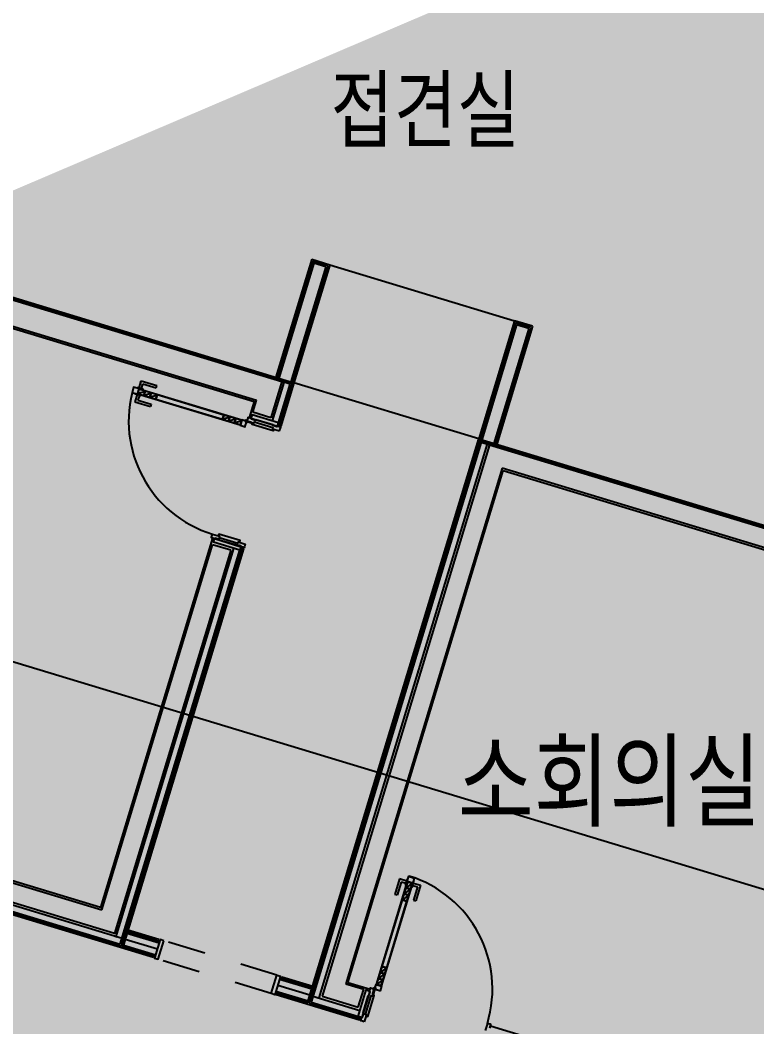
# Model space of a CAD drawing. Header units: metres. Extents: x 630750 to 860239, y 578133 to 726633.
# Drawn here: x 715835 to 721694, y 622933 to 630937 of the extents above; entities that cross this region are included whole.
import ezdxf

# ---------------------------------------------------------------- set-up
doc = ezdxf.new("R2010")
doc.units = ezdxf.units.M
doc.header["$LTSCALE"] = 300
for name, pattern in [('3$0$업무시설_xr-base$0$CONTINOUS', [0]), ('HIDDEN', [2, 1, -1]), ('업무시설_xr-base$0$CONTINOUS', [0])]:
    doc.linetypes.add(name, pattern=pattern)
for name, color, linetype in [('A-CEN-1', 1, 'Continuous'), ('A-CON', 2, 'Continuous'), ('A-TXT', 3, 'Continuous'), ('A-WAL-BLK', 3, 'Continuous'), ('A-WALL-CONC', 2, 'Continuous'), ('F-DOOR_FRAME', 4, 'Continuous'), ('KUK-DOOR', 4, 'Continuous'), ('KUK-DOOR-FRAME', 4, 'Continuous'), ('KUK-DRYWALL', 4, 'Continuous'), ('KUK-WINDOW', 4, 'Continuous'), ('KUK-석고보드', 201, 'Continuous')]:
    doc.layers.add(name, color=color, linetype=linetype)
doc.styles.add('돋움', font='')
doc.styles.get('돋움').set_extended_font_data('Dotum')

# ---------------------------------------------------------------- blocks, each defined once
blk = doc.blocks.new('힌지')
at = {"layer": 'F-DOOR_FRAME', "color": 175}
for p, q in [((444293.8, 289039.7, 0), (444262.2, 289039.7, 0)), ((444293.8, 289039.7, 0), (444262.2, 289039.7, 0)), ((444278, 289049.1, 0), (444278, 289020.8, 0))]:
    blk.add_line(p, q, dxfattribs=at)
at = {"layer": 'F-DOOR_FRAME', "color": 175, "elevation": 0}
for points in [[(444276.3, 289042.2), (444276.3, 289076.8), (444273.3, 289076.8), (444273.3, 289041.9), (444270.9, 289035.1, -0.190658), (444275.4, 289038.8)], [(444282.3, 289041.9), (444282.3, 289076.8), (444279.3, 289076.8), (444279.3, 289042.2), (444280.2, 289038.8, -0.190658), (444284.8, 289035.1)]]:
    blk.add_lwpolyline(points, format="xyb", close=True, dxfattribs=at)
at = {"layer": 'F-DOOR_FRAME', "color": 175}
blk.add_circle((444277.8, 289034.7, 0), 8, dxfattribs=at)
blk = doc.blocks.new('con1')
at = {"layer": 'A-WALL-CONC', "linetype": '업무시설_xr-base$0$CONTINOUS'}
h = blk.add_hatch(color=253, dxfattribs=at)
h.dxf.hatch_style = 1
h.paths.add_polyline_path([(-302595.9, -253222.2), (-301895.9, -253222.2), (-301895.9, -253922.2), (-302595.9, -253922.2)])
h.paths.add_polyline_path([(-384245.9, -253222.2), (-383545.9, -253222.2), (-383545.9, -253922.2), (-384245.9, -253922.2)])
h.paths.add_polyline_path([(-335095.9, -253172.2), (-334295.9, -253172.2), (-334295.9, -253972.2), (-335095.9, -253972.2)])
h.paths.add_polyline_path([(-354895.9, -253172.2), (-354095.9, -253172.2), (-354095.9, -253972.2), (-354895.9, -253972.2)])
h.paths.add_polyline_path([(-374695.9, -253172.2), (-373895.9, -253172.2), (-373895.9, -253972.2), (-374695.9, -253972.2)])
h.paths.add_polyline_path([(-325195.9, -253172.2), (-324395.9, -253172.2), (-324395.9, -253972.2), (-325195.9, -253972.2)])
h.paths.add_polyline_path([(-364745.9, -253222.2), (-364045.9, -253222.2), (-364045.9, -253922.2), (-364745.9, -253922.2)])
h.paths.add_polyline_path([(-344945.9, -253222.2), (-344245.9, -253222.2), (-344245.9, -253922.2), (-344945.9, -253922.2)])
h.paths.add_polyline_path([(-310045.9, -253222.2), (-309345.9, -253222.2), (-309345.9, -253922.2), (-310045.9, -253922.2)])
h.paths.add_polyline_path([(-318595.9, -253172.2), (-317795.9, -253172.2), (-317795.9, -253972.2), (-318595.9, -253972.2)])
h.paths.add_polyline_path([(-384245.9, -310859.9), (-383445.9, -310859.9), (-383445.9, -311659.9), (-384245.9, -311659.9)])
h.paths.add_polyline_path([(-384245.9, -305472.2), (-383445.9, -305472.2), (-383445.9, -306272.2), (-384245.9, -306272.2)])
h.paths.add_polyline_path([(-384245.9, -295572.2), (-383445.9, -295572.2), (-383445.9, -296372.2), (-384245.9, -296372.2)])
h.paths.add_polyline_path([(-384195.9, -276472.2), (-383595.9, -276472.2), (-383595.9, -275872.2), (-384195.9, -275872.2)])
h.paths.add_polyline_path([(-384245.9, -285672.2), (-383445.9, -285672.2), (-383445.9, -286472.2), (-384245.9, -286472.2)])
h.paths.add_polyline_path([(-384295.9, -269172.2), (-383495.9, -269172.2), (-383495.9, -269972.2), (-384295.9, -269972.2)])
h.paths.add_polyline_path([(-384295.9, -260672.2), (-383495.9, -260672.2), (-383495.9, -261472.2), (-384295.9, -261472.2)])
h.paths.add_polyline_path([(-376995.9, -285572.2), (-376195.9, -285572.2), (-376195.9, -286372.2), (-376995.9, -286372.2)], flags=17)
h.paths.add_polyline_path([(-374695.9, -276572.2), (-373895.9, -276572.2), (-373895.9, -275772.2), (-374695.9, -275772.2)], flags=17)
h.paths.add_polyline_path([(-364695.9, -285772.2), (-364095.9, -285772.2), (-364095.9, -286372.2), (-364695.9, -286372.2)], flags=17)
h.paths.add_polyline_path([(-364795.9, -275772.2), (-363995.9, -275772.2), (-363995.9, -276572.2), (-364795.9, -276572.2)], flags=17)
edge = h.paths.add_edge_path(flags=16)
edge.add_arc((-376495.9, -295972.2), 450, 0, 360)
edge = h.paths.add_edge_path(flags=16)
edge.add_arc((-354495.9, -302572.2), 450, 0, 360)
edge = h.paths.add_edge_path(flags=16)
edge.add_arc((-364395.9, -295972.2), 350, 0, 360)
edge = h.paths.add_edge_path(flags=16)
edge.add_arc((-354495.9, -295972.2), 450, 0, 360)
edge = h.paths.add_edge_path(flags=16)
edge.add_arc((-344595.9, -302572.2), 350, 0, 360)
edge = h.paths.add_edge_path(flags=16)
edge.add_arc((-344595.9, -295972.2), 350, 0, 360)
edge = h.paths.add_edge_path(flags=16)
edge.add_arc((-364395.9, -302572.2), 350, 0, 360)
h.paths.add_polyline_path([(-375978.1, -305715.7), (-376743.7, -305483.5), (-376976, -306249), (-376210.4, -306481.3)], flags=17)
h.paths.add_polyline_path([(-378097.8, -312701.2), (-378863.4, -312468.9), (-379095.6, -313234.5), (-378330.1, -313466.8)], flags=16)
h.paths.add_polyline_path([(-354767.9, -312099.6), (-355533.5, -311867.3), (-355765.8, -312632.8), (-355000.2, -312865.1)], flags=17)
h.paths.add_polyline_path([(-347591.1, -314277.3), (-348356.6, -314045), (-348588.9, -314810.6), (-347823.4, -315042.9)], flags=17)
h.paths.add_polyline_path([(-349725.3, -321310.6), (-350490.8, -321078.3), (-350723.1, -321843.9), (-349957.6, -322076.2)], flags=17)
h.paths.add_polyline_path([(-359198.7, -318436), (-359964.3, -318203.7), (-360196.6, -318969.2), (-359431, -319201.5)], flags=17)
edge = h.paths.add_edge_path(flags=16)
edge.add_arc((-324745.9, -312472.2), 450, 0, 360)
h.paths.add_polyline_path([(-318595.9, -311972.2), (-317795.9, -311972.2), (-317795.9, -312972.2), (-318595.9, -312972.2)], flags=17)
edge = h.paths.add_edge_path(flags=16)
edge.add_arc((-335145.9, -312472.2), 350, 0, 360)
edge = h.paths.add_edge_path(flags=16)
edge.add_arc((-338616.5, -317418.6), 450, 0, 360)
h.paths.add_polyline_path([(-340251.8, -324185.3), (-341017.4, -323953), (-341249.7, -324718.5), (-340484.1, -324950.8)], flags=17)
edge = h.paths.add_edge_path(flags=17)
edge.add_arc((-324745.9, -319072.2), 450, 0, 360)
h.paths.add_polyline_path([(-318695.9, -318672.2), (-317695.9, -318672.2), (-317695.9, -319472.2), (-318695.9, -319472.2)], flags=17)
h.paths.add_polyline_path([(-310095.9, -327072.2), (-309295.9, -327072.2), (-309295.9, -327872.2), (-310095.9, -327872.2)])
h.paths.add_polyline_path([(-316095.9, -322372.2), (-316095.9, -325422.2), (-311307.7, -325422.2), (-311307.7, -325222.2), (-315895.9, -325222.2), (-315895.9, -322572.2), (-309695.9, -322572.2), (-309695.9, -325222.2), (-310307.7, -325222.2), (-310307.7, -325422.2), (-309495.9, -325422.2), (-309495.9, -322372.2)], flags=17)
edge = h.paths.add_edge_path(flags=17)
edge.add_arc((-324795.9, -327472.2), 400, 0, 360)
edge = h.paths.add_edge_path(flags=17)
edge.add_arc((-318195.9, -329272.2), 450, 0, 360)
h.paths.add_polyline_path([(-310095.9, -331472.2), (-309295.9, -331472.2), (-309295.9, -332272.2), (-310095.9, -332272.2)])
edge = h.paths.add_edge_path(flags=16)
edge.add_arc((-334695.9, -302572.2), 350, 0, 360)
edge = h.paths.add_edge_path(flags=17)
edge.add_arc((-334695.9, -286072.2), 350, 0, 360)
edge = h.paths.add_edge_path(flags=16)
edge.add_arc((-334695.9, -295972.2), 350, 0, 360)
edge = h.paths.add_edge_path(flags=17)
edge.add_arc((-344595.9, -286072.2), 450, 0, 360)
h.paths.add_polyline_path([(-318595.9, -295472.2), (-317795.9, -295472.2), (-317795.9, -296472.2), (-318595.9, -296472.2)], flags=17)
h.paths.add_polyline_path([(-318595.9, -302072.2), (-317795.9, -302072.2), (-317795.9, -303072.2), (-318595.9, -303072.2)], flags=17)
edge = h.paths.add_edge_path(flags=16)
edge.add_arc((-324795.9, -302572.2), 450, 0, 360)
edge = h.paths.add_edge_path(flags=16)
edge.add_arc((-324795.9, -295972.2), 450, 0, 360)
edge = h.paths.add_edge_path(flags=17)
edge.add_arc((-324795.9, -286072.2), 450, 0, 360)
edge = h.paths.add_edge_path(flags=17)
edge.add_arc((-334695.9, -276172.2), 450, 0, 360)
edge = h.paths.add_edge_path(flags=17)
edge.add_arc((-344595.9, -276172.2), 450, 0, 360)
h.paths.add_polyline_path([(-318595.9, -275772.2), (-317795.9, -275772.2), (-317795.9, -276572.2), (-318595.9, -276572.2)], flags=17)
h.paths.add_polyline_path([(-318595.9, -285672.2), (-317795.9, -285672.2), (-317795.9, -286472.2), (-318595.9, -286472.2)], flags=17)
edge = h.paths.add_edge_path(flags=17)
edge.add_arc((-324795.9, -276172.2), 450, 0, 360)
h.paths.add_polyline_path([(-364795.9, -260672.2), (-363995.9, -260672.2), (-363995.9, -261472.2), (-364795.9, -261472.2)])
h.paths.add_polyline_path([(-364795.9, -269172.2), (-363995.9, -269172.2), (-363995.9, -269972.2), (-364795.9, -269972.2)], flags=17)
h.paths.add_polyline_path([(-325195.9, -269172.2), (-324395.9, -269172.2), (-324395.9, -269972.2), (-325195.9, -269972.2)], flags=17)
h.paths.add_polyline_path([(-310845.9, -260722.2), (-310045.9, -260722.2), (-310045.9, -261522.2), (-310845.9, -261522.2)], flags=17)
h.paths.add_polyline_path([(-325195.9, -260672.2), (-324395.9, -260672.2), (-324395.9, -261472.2), (-325195.9, -261472.2)])
h.paths.add_polyline_path([(-335095.9, -260672.2), (-334295.9, -260672.2), (-334295.9, -261472.2), (-335095.9, -261472.2)])
h.paths.add_polyline_path([(-344995.9, -260672.2), (-344195.9, -260672.2), (-344195.9, -261472.2), (-344995.9, -261472.2)])
h.paths.add_polyline_path([(-354895.9, -260672.2), (-354095.9, -260672.2), (-354095.9, -261472.2), (-354895.9, -261472.2)])
h.paths.add_polyline_path([(-354895.9, -269172.2), (-354095.9, -269172.2), (-354095.9, -269972.2), (-354895.9, -269972.2)], flags=17)
h.paths.add_polyline_path([(-344995.9, -269172.2), (-344195.9, -269172.2), (-344195.9, -269972.2), (-344995.9, -269972.2)], flags=17)
h.paths.add_polyline_path([(-335095.9, -269172.2), (-334295.9, -269172.2), (-334295.9, -269972.2), (-335095.9, -269972.2)], flags=17)
h.paths.add_polyline_path([(-310145.9, -275772.2), (-309345.9, -275772.2), (-309345.9, -276572.2), (-310145.9, -276572.2)])
h.paths.add_polyline_path([(-310145.9, -269172.2), (-309345.9, -269172.2), (-309345.9, -269972.2), (-310145.9, -269972.2)])
h.paths.add_polyline_path([(-309945.9, -312172.2), (-309345.9, -312172.2), (-309345.9, -312772.2), (-309945.9, -312772.2)], flags=17)
h.paths.add_polyline_path([(-309945.9, -302272.2), (-309345.9, -302272.2), (-309345.9, -302872.2), (-309945.9, -302872.2)], flags=17)
h.paths.add_polyline_path([(-310145.9, -295572.2), (-309345.9, -295572.2), (-309345.9, -296372.2), (-310145.9, -296372.2)])
h.paths.add_polyline_path([(-310145.9, -285672.2), (-309345.9, -285672.2), (-309345.9, -286472.2), (-310145.9, -286472.2)])
h.paths.add_polyline_path([(-366406.6, -311179.9), (-366585, -311089.4), (-367172.8, -312248.9), (-366994.4, -312339.4)], flags=16)
h.paths.add_polyline_path([(-367582.3, -313498.9), (-367760.7, -313408.4), (-368303.3, -314478.7), (-368124.9, -314569.2)], flags=16)
h.paths.add_polyline_path([(-374501.4, -323406.8), (-375266.9, -323174.5), (-375499.2, -323940), (-374733.7, -324172.3)], flags=17)
h.paths.add_polyline_path([(-380817, -321490.3), (-381582.5, -321258), (-381814.8, -322023.6), (-381049.3, -322255.9)])
h.paths.add_polyline_path([(-319504.7, -329605.3), (-319562.8, -329796.7), (-318586.8, -330092.9), (-318528.7, -329901.5)], flags=17)
h.paths.add_polyline_path([(-317399.5, -330244.1), (-317457.6, -330435.5), (-316481.5, -330731.7), (-316423.5, -330540.3)], flags=17)
h.paths.add_polyline_path([(-315294.3, -330882.9), (-315352.4, -331074.3), (-314376.3, -331370.5), (-314318.3, -331179.1)], flags=17)
h.paths.add_polyline_path([(-313189.1, -331521.7), (-313247.2, -331713.1), (-312271.1, -332009.3), (-312213, -331817.9)], flags=17)
h.paths.add_polyline_path([(-311083.9, -332160.5), (-311142, -332351.9), (-310165.9, -332648.1), (-310107.8, -332456.7)], flags=17)
h.paths.add_polyline_path([(-308978.7, -332799.4), (-309036.7, -332990.7), (-308060.7, -333286.9), (-308002.6, -333095.5)])
h.paths.add_polyline_path([(-306873.5, -333438.2), (-306931.5, -333629.5), (-305955.5, -333925.7), (-305897.4, -333734.3)])
h.paths.add_polyline_path([(-321610, -328966.5), (-321668, -329157.9), (-320692, -329454.1), (-320633.9, -329262.7)], flags=17)
h.paths.add_polyline_path([(-304768.2, -334077), (-304826.3, -334268.4), (-303850.3, -334564.5), (-303792.2, -334373.1)])
h.paths.add_polyline_path([(-366379.8, -308837.3), (-366525.2, -309124), (-365780.1, -309501.8), (-365997.1, -309929.9), (-365818.7, -310020.4), (-365281.9, -308961.4), (-368992.7, -307835.4), (-369050.7, -308026.8), (-368955, -308055.9), (-369303.5, -309204.2), (-369399.2, -309175.1), (-369457.2, -309366.5), (-369361.5, -309395.5), (-371190.9, -315424.1), (-373726.7, -314654.6), (-371897.4, -308626.1), (-370414.2, -309076.1), (-370356.1, -308884.7), (-371839.3, -308434.7), (-371490.9, -307286.4), (-370007.6, -307736.5), (-369949.6, -307545.1), (-371624.2, -307036.9), (-373976.1, -314787.9), (-369001.2, -316297.6), (-368712.8, -315728.7), (-368891.1, -315638.2), (-369103.7, -316057.4), (-370999.5, -315482.2), (-368763.6, -308113.9)], flags=17)
edge = h.paths.add_edge_path()
edge.add_line((-317995.9, -269122.2), (-318195.9, -269122.2))
edge.add_line((-318195.9, -266622.2), (-317995.9, -266622.2))
edge.add_line((-318195.9, -265972.2), (-318195.9, -266622.2))
edge.add_line((-318195.9, -269122.2), (-318195.9, -269672.2))
edge.add_line((-317995.9, -269472.2), (-317995.9, -269122.2))
edge.add_line((-317995.9, -266622.2), (-317995.9, -265972.2))
edge.add_line((-317070.9, -260922.2), (-317070.9, -260722.2))
edge.add_line((-317070.9, -260722.2), (-314895.9, -260722.2))
edge.add_line((-314895.9, -260722.2), (-314895.9, -260922.2))
edge.add_line((-314895.9, -260922.2), (-317070.9, -260922.2))
edge.add_line((-318195.9, -265972.2), (-321995.9, -265972.2))
edge.add_line((-321995.9, -265972.2), (-321995.9, -262022.2))
edge.add_line((-321995.9, -262022.2), (-321795.9, -262022.2))
edge.add_line((-321795.9, -262022.2), (-321795.9, -262922.2))
edge.add_line((-321795.9, -262922.2), (-321695.9, -262922.2))
edge.add_line((-321695.9, -262922.2), (-321695.9, -263122.2))
edge.add_line((-321695.9, -263122.2), (-321795.9, -263122.2))
edge.add_line((-321795.9, -263122.2), (-321795.9, -265772.2))
edge.add_line((-321795.9, -265772.2), (-314195.9, -265772.2))
edge.add_line((-314195.9, -265772.2), (-314195.9, -263122.2))
edge.add_line((-314195.9, -263122.2), (-320695.9, -263122.2))
edge.add_line((-320695.9, -263122.2), (-320695.9, -262922.2))
edge.add_line((-320695.9, -262922.2), (-319545.9, -262922.2))
edge.add_line((-319545.9, -262922.2), (-319545.9, -260922.2))
edge.add_line((-319545.9, -260922.2), (-321795.9, -260922.2))
edge.add_line((-321795.9, -260922.2), (-321795.9, -261022.2))
edge.add_line((-321795.9, -261022.2), (-321995.9, -261022.2))
edge.add_line((-321995.9, -261022.2), (-321995.9, -260722.2))
edge.add_line((-321995.9, -260722.2), (-317770.9, -260722.2))
edge.add_line((-317770.9, -260722.2), (-317770.9, -260922.2))
edge.add_line((-317995.9, -269472.2), (-314195.9, -269472.2))
edge.add_line((-314195.9, -269472.2), (-314195.9, -265972.2))
edge.add_line((-314195.9, -265972.2), (-317995.9, -265972.2))
edge.add_line((-317770.9, -260922.2), (-319345.9, -260922.2))
edge.add_line((-319345.9, -260922.2), (-319345.9, -262922.2))
edge.add_line((-319345.9, -262922.2), (-314195.9, -262922.2))
edge.add_line((-314195.9, -262922.2), (-314195.9, -260722.2))
edge.add_line((-314195.9, -260722.2), (-313995.9, -260722.2))
edge.add_line((-313995.9, -260722.2), (-313995.9, -269672.2))
edge.add_line((-313995.9, -269672.2), (-318195.9, -269672.2))
edge.add_line((-309345.9, -286472.2), (-309345.9, -312772.2))
edge.add_line((-309545.9, -302872.2), (-309545.9, -312172.2))
edge.add_line((-309545.9, -296372.2), (-309545.9, -302272.2))
edge.add_line((-309545.9, -286472.2), (-309545.9, -295572.2))
edge.add_line((-375426.6, -323700.8), (-380976.7, -322016.6))
edge.add_line((-334860, -324841.4), (-335146.9, -325786.6))
edge.add_line((-334660.1, -325215.5), (-334859.8, -325873.7))
edge.add_line((-324795.9, -328208.8), (-324795.9, -327872.2))
edge.add_line((-324595.9, -328060.4), (-324595.9, -327818.6))
edge.add_line((-324795.9, -328208.8), (-322797.2, -328815.2))
edge.add_line((-322797.2, -328815.2), (-322739.1, -328623.9))
edge.add_line((-322739.1, -328623.9), (-324595.9, -328060.4))
edge.add_line((-337531.2, -334677.3), (-338201, -334474.1))
edge.add_line((-338201, -334474.1), (-338404.3, -335143.9))
edge.add_line((-338404.3, -335143.9), (-337734.4, -335347.2))
edge.add_line((-337734.4, -335347.2), (-337531.2, -334677.3))
edge = h.paths.add_edge_path()
edge.add_line((-339857.9, -323400.5), (-339799.8, -323209.1))
edge.add_line((-339799.8, -323209.1), (-337930.3, -317052.2))
edge.add_line((-337930.3, -317052.2), (-338217.3, -316965))
edge.add_line((-338217.3, -316965), (-338268.5, -317133.4))
edge.add_arc((-338616.5, -317418.6), 450, -73.11347, 39.33184, ccw=False)
edge.add_line((-338485.8, -317849.2), (-340145, -323313.3))
edge.add_line((-340145, -323313.3), (-339857.9, -323400.5))

msp = doc.modelspace()

# ---------------------------------------------------------------- linework, layer by layer
at = {"layer": 'A-CEN-1', "linetype": 'Continuous'}
msp.add_line((686992.6, 634572.3), (739605.4, 618607.4), dxfattribs=at)
at = {"layer": 'A-WAL-BLK'}
for p, q in [((713609.7, 629369.4), (717915.8, 628062.7)), ((713551.6, 629178), (717714.2, 627914.9)), ((717915.8, 628062.7), (717828.7, 627775.6)), ((717685.2, 627819.2), (717714.2, 627914.9)), ((719567.5, 627561.5), (718236.8, 623176.3)), ((719567.5, 627561.5), (723513.8, 626364.1)), ((719667.5, 627374.4), (718423.9, 623276.2)), ((723470.2, 626220.5), (719667.5, 627374.4)), ((716484.5, 623862.3), (717365.8, 626766.6)), ((712896.1, 624951.2), (716484.5, 623862.3)), ((718423.9, 623276.2), (718567.4, 623232.6)), ((718236.8, 623176.3), (718523.8, 623089.1))]:
    msp.add_line(p, q, dxfattribs=at)
for points in [[(717828.7, 627775.6), (717685.2, 627819.2)], [(717509.3, 626723), (716584.5, 623675.2), (712661.1, 624865.8)], [(717509.3, 626723), (717365.8, 626766.6)], [(717509.3, 626723), (717365.8, 626766.6)], [(718523.8, 623089.1), (718567.4, 623232.6)]]:
    msp.add_lwpolyline(points, dxfattribs=at)
at = {"layer": 'KUK-DOOR', "color": 6}
for p, q in [((716780.7, 628012), (716798.1, 628069.4)), ((716798.1, 628069.4), (716922.5, 628031.6)), ((716765.9, 628016.5), (716764.4, 628011.7)), ((716814.7, 628001.7), (716765.9, 628016.5)), ((716799.8, 628006.2), (716811.5, 628044.4)), ((716811.5, 628044.4), (716916.7, 628012.5)), ((716813.2, 627996.9), (716814.7, 628001.7)), ((716916.7, 628012.5), (716922.5, 628031.6)), ((716764.7, 627959.3), (716747.3, 627901.9)), ((716749.9, 627963.8), (716751.4, 627968.6)), ((716798.7, 627949), (716749.9, 627963.8)), ((716783.9, 627953.5), (716772.3, 627915.3)), ((716772.3, 627915.3), (716877.5, 627883.3)), ((716800.2, 627953.8), (716798.7, 627949)), ((716747.3, 627901.9), (716871.7, 627864.2)), ((716877.5, 627883.3), (716871.7, 627864.2)), ((718852.3, 624109.1), (718814.6, 623984.7)), ((718865.7, 624084.2), (718833.7, 623978.9)), ((718909.8, 624091.7), (718852.3, 624109.1)), ((718903.9, 624072.6), (718865.7, 624084.2)), ((718899.4, 624057.7), (718914.3, 624106.5)), ((718914.3, 624106.5), (718919, 624105.1)), ((718952.1, 624041.8), (718966.9, 624090.6)), ((718966.9, 624090.6), (718962.1, 624092)), ((718962.4, 624075.7), (719019.8, 624058.3)), ((718833.7, 623978.9), (718814.6, 623984.7)), ((718904.2, 624056.3), (718899.4, 624057.7)), ((718947.3, 624043.2), (718952.1, 624041.8)), ((718956.6, 624056.6), (718994.9, 624045)), ((718994.9, 624045), (718962.9, 623939.7)), ((719019.8, 624058.3), (718982.1, 623933.9)), ((718962.9, 623939.7), (718982.1, 623933.9))]:
    msp.add_line(p, q, dxfattribs=at)
at = {"layer": 'KUK-DOOR', "color": 251}
for p, q in [((716766, 628011.2), (716767.5, 628016)), ((716767.6, 628010.7), (716769.1, 628015.5)), ((716770.1, 628010), (716771.5, 628014.8)), ((716774.4, 628008.7), (716775.9, 628013.4)), ((716780.3, 628006.9), (716781.7, 628011.7)), ((716797.3, 628001.7), (716798.8, 628006.5)), ((716803.2, 627999.9), (716804.7, 628004.7)), ((716807.6, 627998.6), (716809, 628003.4)), ((716810, 627997.8), (716811.5, 628002.6)), ((716811.6, 627997.4), (716813.1, 628002.2)), ((716812.7, 627997), (716814.1, 628001.8)), ((716753, 627968.1), (716751.5, 627963.4)), ((716754.5, 627967.7), (716753.1, 627962.9)), ((716757, 627966.9), (716755.6, 627962.1)), ((716761.3, 627965.6), (716759.9, 627960.8)), ((716767.2, 627963.8), (716765.8, 627959)), ((716784.3, 627958.6), (716782.8, 627953.9)), ((716790.2, 627956.9), (716788.7, 627952.1)), ((716794.5, 627955.5), (716793, 627950.8)), ((716797, 627954.8), (716795.5, 627950)), ((716798.5, 627954.3), (716797.1, 627949.5)), ((716799.6, 627954), (716798.2, 627949.2)), ((718905.2, 624059.5), (718900.4, 624060.9)), ((718905.9, 624061.9), (718901.2, 624063.4)), ((718907.3, 624066.3), (718902.5, 624067.7)), ((718909, 624072.2), (718904.3, 624073.6)), ((718914.2, 624089.2), (718909.4, 624090.7)), ((718916, 624095.1), (718911.2, 624096.6)), ((718917.3, 624099.4), (718912.5, 624100.9)), ((718918.1, 624101.9), (718913.3, 624103.4)), ((718918.5, 624103.5), (718913.8, 624104.9)), ((718957.3, 624076.1), (718962.1, 624074.7)), ((718959.1, 624082), (718963.9, 624080.6)), ((718960.4, 624086.4), (718965.2, 624084.9)), ((718961.1, 624088.8), (718965.9, 624087.4)), ((718961.6, 624090.4), (718966.4, 624088.9)), ((718904.4, 624056.8), (718899.6, 624058.3)), ((718904.7, 624057.9), (718899.9, 624059.4)), ((718947.5, 624043.7), (718952.2, 624042.3)), ((718947.8, 624044.8), (718952.6, 624043.4)), ((718948.3, 624046.4), (718953, 624044.9)), ((718949, 624048.9), (718953.8, 624047.4)), ((718950.3, 624053.2), (718955.1, 624051.7)), ((718952.1, 624059.1), (718956.9, 624057.6))]:
    msp.add_line(p, q, dxfattribs=at)
at = {"layer": 'KUK-DOOR', "color": 1, "ltscale": 100}
for p, q in [((716770, 627968.2), (716828, 627987.2)), ((716817.9, 627953.7), (716875.9, 627972.6)), ((716865.7, 627939.2), (716923.7, 627958.1)), ((717443.7, 627763.9), (717501.7, 627782.9)), ((717491.6, 627749.4), (717549.6, 627768.4)), ((717539.4, 627734.9), (717597.4, 627753.9)), ((718952.1, 624076.2), (718904.1, 624038.6)), ((718923.1, 623980.6), (718875, 623942.9)), ((718937.6, 624028.4), (718889.6, 623990.7)), ((718733, 623354.8), (718685, 623317.1)), ((718747.5, 623402.6), (718699.5, 623364.9)), ((718718.5, 623306.9), (718670.5, 623269.3))]:
    msp.add_line(p, q, dxfattribs=at)
at = {"layer": 'KUK-DOOR', "color": 8}
for p, q in [((716913.6, 627924.6), (716923.7, 627958.1)), ((718908.5, 623932.7), (718875, 623942.9))]:
    msp.add_line(p, q, dxfattribs=at)
at = {"layer": 'KUK-DOOR', "color": 7}
for points in [[(716746.2, 628017.2), (716737.6, 628019.8), (716727, 627976), (716768.6, 627963.4), (716781.6, 628006.5), (716746.2, 628017.2)], [(716781.6, 628006.5), (717598.9, 627758.6)], [(717585.8, 627715.6), (716768.6, 627963.4)], [(717598.9, 627758.6), (717585.8, 627715.6), (717624.1, 627704), (717625.3, 627707.8), (717625.3, 627707.8), (717637.2, 627747), (717598.9, 627758.6)], [(718913.8, 624087.9), (718665.7, 623270.7)], [(718708.8, 623257.6), (718956.9, 624074.8)], [(718924.6, 624123.3), (718927.2, 624131.9), (718969.5, 624116.4), (718956.9, 624074.8), (718913.8, 624087.9), (718924.6, 624123.3)], [(718665.7, 623270.7), (718708.8, 623257.6), (718697.1, 623219.4), (718693.3, 623220.5), (718693.3, 623220.5), (718654.1, 623232.4), (718665.7, 623270.7)]]:
    msp.add_lwpolyline(points, dxfattribs=at)
at = {"layer": 'KUK-DOOR', "color": 1, "ltscale": 100}
for points in [[(716770, 627968.2), (716817.9, 627953.7), (716828, 627987.2), (716780.2, 628001.7)], [(716817.9, 627953.7), (716865.7, 627939.2), (716875.9, 627972.6), (716828, 627987.2)], [(716865.7, 627939.2), (716913.6, 627924.6), (716923.7, 627958.1), (716875.9, 627972.6)], [(716913.6, 627924.6), (717443.7, 627763.9), (717453.9, 627797.4), (716923.7, 627958.1)], [(717443.7, 627763.9), (717491.6, 627749.4), (717501.7, 627782.9), (717453.9, 627797.4)], [(717491.6, 627749.4), (717539.4, 627734.9), (717549.6, 627768.4), (717501.7, 627782.9)], [(717539.4, 627734.9), (717587.3, 627720.4), (717597.4, 627753.9), (717549.6, 627768.4)], [(718952.1, 624076.2), (718937.6, 624028.4), (718904.1, 624038.6), (718918.6, 624086.4)], [(718923.1, 623980.6), (718908.5, 623932.7), (718875, 623942.9), (718889.6, 623990.7)], [(718937.6, 624028.4), (718923.1, 623980.6), (718889.6, 623990.7), (718904.1, 624038.6)], [(718908.5, 623932.7), (718747.5, 623402.6), (718714, 623412.8), (718875, 623942.9)], [(718733, 623354.8), (718718.5, 623306.9), (718685, 623317.1), (718699.5, 623364.9)], [(718747.5, 623402.6), (718733, 623354.8), (718699.5, 623364.9), (718714, 623412.8)], [(718718.5, 623306.9), (718704, 623259.1), (718670.5, 623269.3), (718685, 623317.1)]]:
    msp.add_lwpolyline(points, close=True, dxfattribs=at)
at = {"layer": 'KUK-DOOR', "color": 1}
for points in [[(717598.9, 627758.6), (717587.3, 627720.4)], [(718665.7, 623270.7), (718704, 623259.1)]]:
    msp.add_lwpolyline(points, dxfattribs=at)
for centre, start, end in [((717638, 627749.9), 163.31186, 253.12), ((718651.2, 623233.3), 343.12, 72.92814)]:
    msp.add_arc(centre, 940, start, end, dxfattribs=at)
at = {"layer": 'KUK-DOOR-FRAME'}
for points in [[(717898.3, 627670.9), (717898.3, 627670.9), (717898.3, 627670.9), (717898.3, 627670.9), (717898.3, 627670.9), (717905.3, 627693.9), (717907, 627699.6), (717903.7, 627700.6), (717878.3, 627708.3), (717876.9, 627703.5), (717843.4, 627713.7), (717844.8, 627718.5), (717708.9, 627759.7), (717707.5, 627754.9), (717674, 627765.1), (717675.5, 627769.9), (717646.7, 627778.6), (717645, 627772.9), (717645, 627772.9), (717638, 627749.9), (717693.5, 627733.1), (717696.4, 627742.6), (717845.7, 627697.3), (717842.8, 627687.8), (717898.3, 627670.9)], [(717625.4, 626771.4), (717625.4, 626771.4), (717625.4, 626771.4), (717625.4, 626771.4), (717625.4, 626771.4), (717618.4, 626748.4), (717616.7, 626742.7), (717613.3, 626743.7), (717587.9, 626751.4), (717589.4, 626756.2), (717555.9, 626766.4), (717554.5, 626761.6), (717418.6, 626802.8), (717420, 626807.6), (717386.5, 626817.8), (717385.1, 626813), (717356.4, 626821.7), (717358.1, 626827.4), (717358.1, 626827.4), (717365.1, 626850.4), (717420.6, 626833.6), (717417.7, 626824), (717567, 626778.7), (717569.9, 626788.3), (717625.4, 626771.4)], [(718572.2, 622973), (718572.2, 622973), (718572.2, 622973), (718572.2, 622973), (718572.2, 622973), (718549.2, 622980), (718543.5, 622981.7), (718544.5, 622985), (718552.2, 623010.4), (718557, 623009), (718567.2, 623042.4), (718562.4, 623043.9), (718603.6, 623179.8), (718608.4, 623178.4), (718618.6, 623211.9), (718613.8, 623213.3), (718622.5, 623242), (718628.2, 623240.3), (718628.2, 623240.3), (718651.2, 623233.3), (718634.4, 623177.8), (718624.8, 623180.7), (718579.5, 623031.4), (718589.1, 623028.5), (718572.2, 622973)], [(719570.7, 622922.9), (719579.4, 622951.6), (719573.7, 622953.4), (719573.7, 622953.4), (719550.7, 622960.4), (719533.9, 622904.9)]]:
    msp.add_lwpolyline(points, dxfattribs=at)
at = {"layer": 'KUK-DOOR-FRAME', "extrusion": (1.72896e-09, -5.24639e-10, 1)}
for points in [[(717845.7, 627697.3), (717842.8, 627687.8), (717852.4, 627684.9), (717848, 627670.5), (717679.6, 627721.6), (717684, 627736), (717693.5, 627733.1), (717696.4, 627742.6), (717845.7, 627697.3)], [(717567, 626778.7), (717569.9, 626788.3), (717579.4, 626785.4), (717583.8, 626799.7), (717415.4, 626850.8), (717411, 626836.5), (717420.6, 626833.6), (717417.7, 626824), (717567, 626778.7)]]:
    msp.add_lwpolyline(points, dxfattribs=at)
at = {"layer": 'KUK-DOOR-FRAME'}
for points in [[(716977.7, 623617.7), (716949, 623626.5), (716904.3, 623479.1), (716933, 623470.4)], [(717877.2, 623344.8), (717905.9, 623336.1), (717861.2, 623188.7), (717832.5, 623197.4)]]:
    msp.add_lwpolyline(points, close=True, dxfattribs=at)
at = {"layer": 'KUK-DOOR-FRAME', "extrusion": (-5.24639e-10, -1.72896e-09, 1)}
msp.add_lwpolyline([(718579.5, 623031.4), (718589.1, 623028.5), (718586.1, 623018.9), (718600.5, 623014.6), (718651.6, 623183), (718637.3, 623187.4), (718634.4, 623177.8), (718624.8, 623180.7), (718579.5, 623031.4)], dxfattribs=at)
at = {"layer": 'KUK-DRYWALL'}
for p, q in [((718170.2, 629004.4), (717892.9, 628090.6)), ((718265.9, 628975.4), (717988.6, 628061.5)), ((718265.9, 628975.4), (718170.2, 629004.4)), ((719783.6, 628514.8), (719506.3, 627601)), ((719879.3, 628485.8), (719602, 627572)), ((719879.3, 628485.8), (719783.6, 628514.8)), ((717982.8, 628042.4), (717915.8, 628062.7)), ((717842.1, 627750.7), (717935, 628056.9)), ((717889.9, 627736.2), (717982.8, 628042.4)), ((719500.5, 627581.9), (718149.4, 623129.3)), ((719500.5, 627581.9), (719567.5, 627561.5)), ((719500.5, 627581.9), (719567.5, 627561.5)), ((719548.3, 627567.3), (718211.7, 623162.6)), ((716595.7, 623643.2), (717534.3, 626736.4)), ((716631.8, 623590), (717582.1, 626721.8)), ((712589, 624869), (716646.3, 623638)), ((712574.4, 624821.1), (716631.8, 623590)), ((716684.7, 623678.4), (716941.2, 623600.7)), ((716684.8, 623678.6), (716941.2, 623600.7)), ((716655.7, 623582.8), (716912.2, 623505)), ((716670.3, 623630.7), (716926.7, 623552.8)), ((718140.1, 623184.8), (717883.6, 623262.4)), ((718140, 623184.6), (717883.6, 623262.4)), ((718154.6, 623232.6), (717898.1, 623310.3)), ((718154.5, 623232.4), (717898.1, 623310.3)), ((718125.5, 623136.8), (717869.1, 623214.6)), ((718149.4, 623129.3), (718551.3, 623007.5, 0)), ((718163.9, 623177.1), (718537.2, 623064.1, 0))]:
    msp.add_line(p, q, dxfattribs=at)
at = {"layer": 'KUK-WINDOW', "color": 8, "linetype": '3$0$업무시설_xr-base$0$CONTINOUS'}
for p, q in [((718297.1, 628992), (719766.9, 628546)), ((719482.4, 627608.2), (718012.5, 628054.3))]:
    msp.add_line(p, q, dxfattribs=at)
at = {"layer": 'KUK-WINDOW', "color": 8, "linetype": 'HIDDEN'}
for p, q in [((717877.2, 623344.8), (716977.7, 623617.7)), ((717832.5, 623197.4, 0), (716933, 623470.4, 0))]:
    msp.add_line(p, q, dxfattribs=at)
at = {"layer": 'KUK-석고보드', "ltscale": 10}
for p, q in [((713239.4, 629492.2), (717997.7, 628048.3)), ((713254.3, 629498.1), (718012.5, 628054.3)), ((718153.6, 629035.6), (717869, 628097.8)), ((718153.6, 629035.6), (718297.1, 628992)), ((718161.9, 629020), (717881, 628094.2)), ((718281.5, 628983.7), (718000.6, 628057.9)), ((718297.1, 628992), (718012.5, 628054.3)), ((718161.9, 629020), (718281.5, 628983.7)), ((719766.9, 628546), (719482.4, 627608.2)), ((719910.5, 628502.5), (719766.9, 628546)), ((719775.3, 628530.4), (719494.3, 627604.6)), ((719894.9, 628494.1), (719613.9, 627568.3)), ((719910.5, 628502.5), (719625.9, 627564.7)), ((719894.9, 628494.1), (719775.3, 628530.4)), ((717997.7, 628048.3), (717893.2, 627703.8)), ((718012.5, 628054.3), (717908, 627709.8)), ((717896.1, 627713.4), (717908, 627709.8)), ((718118.2, 623112.6), (719482.4, 627608.2)), ((719491.4, 627595.1), (718133.8, 623120.9)), ((719482.4, 627608.2), (722897.6, 626571.9)), ((719491.4, 627595.1), (722906.7, 626558.7)), ((718441.9, 623284.1), (719677.5, 627355.7)), ((719677.5, 627355.7), (723451.5, 626210.5)), ((716640.1, 623574.4), (717602.8, 626746.9)), ((717611.8, 626733.7), (716648.4, 623558.8)), ((717599.9, 626737.3), (717611.8, 626733.7)), ((716895.3, 623483.9), (712543.3, 624804.5)), ((712558.9, 624812.8), (716640.1, 623574.4)), ((716688.4, 623690.4), (716944.8, 623612.6)), ((716938.9, 623627.4), (716692, 623702.4)), ((716935.3, 623615.5), (716938.9, 623627.4)), ((716652.1, 623570.8), (716908.5, 623493, 0)), ((716899, 623495.9), (716895.3, 623483.9)), ((718158.2, 623244.4), (717901.7, 623322.2)), ((717911.3, 623319.3), (717914.9, 623331.3)), ((717914.9, 623331.3), (718161.8, 623256.4)), ((718619, 623230.3), (718441.9, 623284.1)), ((718121.9, 623124.8), (717865.4, 623202.6)), ((717875, 623199.7), (717871.4, 623187.7)), ((718534.5, 622986.5), (717871.4, 623187.7)), ((718133.8, 623120.9), (718547.7, 622995.6, 0)), ((718538.1, 622998.5, 0), (718534.5, 622986.5, 0)), ((719576.3, 622941.5), (722187.4, 622147.7))]:
    msp.add_line(p, q, dxfattribs=at)
msp.add_lwpolyline([(717365.9, 626818.8), (716474.5, 623881.1), (712914.8, 624961.2), (713520.2, 626956.4), (712946.1, 627130.6), (713561.6, 629159.3), (717695.5, 627904.9), (717656.3, 627775.7)], dxfattribs=at)
at = {"layer": 'KUK-석고보드', "color": 35, "ltscale": 10}
for points in [[(717670.7, 627771.3), (717881.2, 627707.5), (717889.9, 627736.2), (717679.4, 627800)], [(717380.3, 626814.4), (717590.8, 626750.5), (717582.1, 626721.8), (717371.6, 626785.7)], [(718615.2, 623218.1), (718551.3, 623007.5), (718522.6, 623016.2), (718586.5, 623226.8)]]:
    msp.add_lwpolyline(points, close=True, dxfattribs=at)

# ---------------------------------------------------------------- block references
at = {"layer": 'A-CON'}
msp.add_blockref('con1', (1072700.2, 945382.4), dxfattribs=at)
at = {"layer": 'KUK-DOOR', "color": 6, "linetype": 'ByBlock', "xscale": -1, "rotation": 253.1200000021422}
msp.add_blockref('힌지', (312047.4, 286539.7), dxfattribs=at)
at = {"layer": 'KUK-DOOR', "color": 6, "linetype": 'ByBlock', "rotation": 163.1200000021423}
msp.add_blockref('힌지', (1227717, 770814.6), dxfattribs=at)

# ---------------------------------------------------------------- texts
at = {"layer": 'A-TXT', "style": '돋움', "width": 0.8}
for s, height, p in [('접견실', 500, (718304.1, 629976.5)), ('소회의실', 600, (719316.9, 624589.6, 0))]:
    msp.add_text(s, height=height, rotation=360, dxfattribs=at).set_placement(p)

doc.saveas('drawing.dxf')
